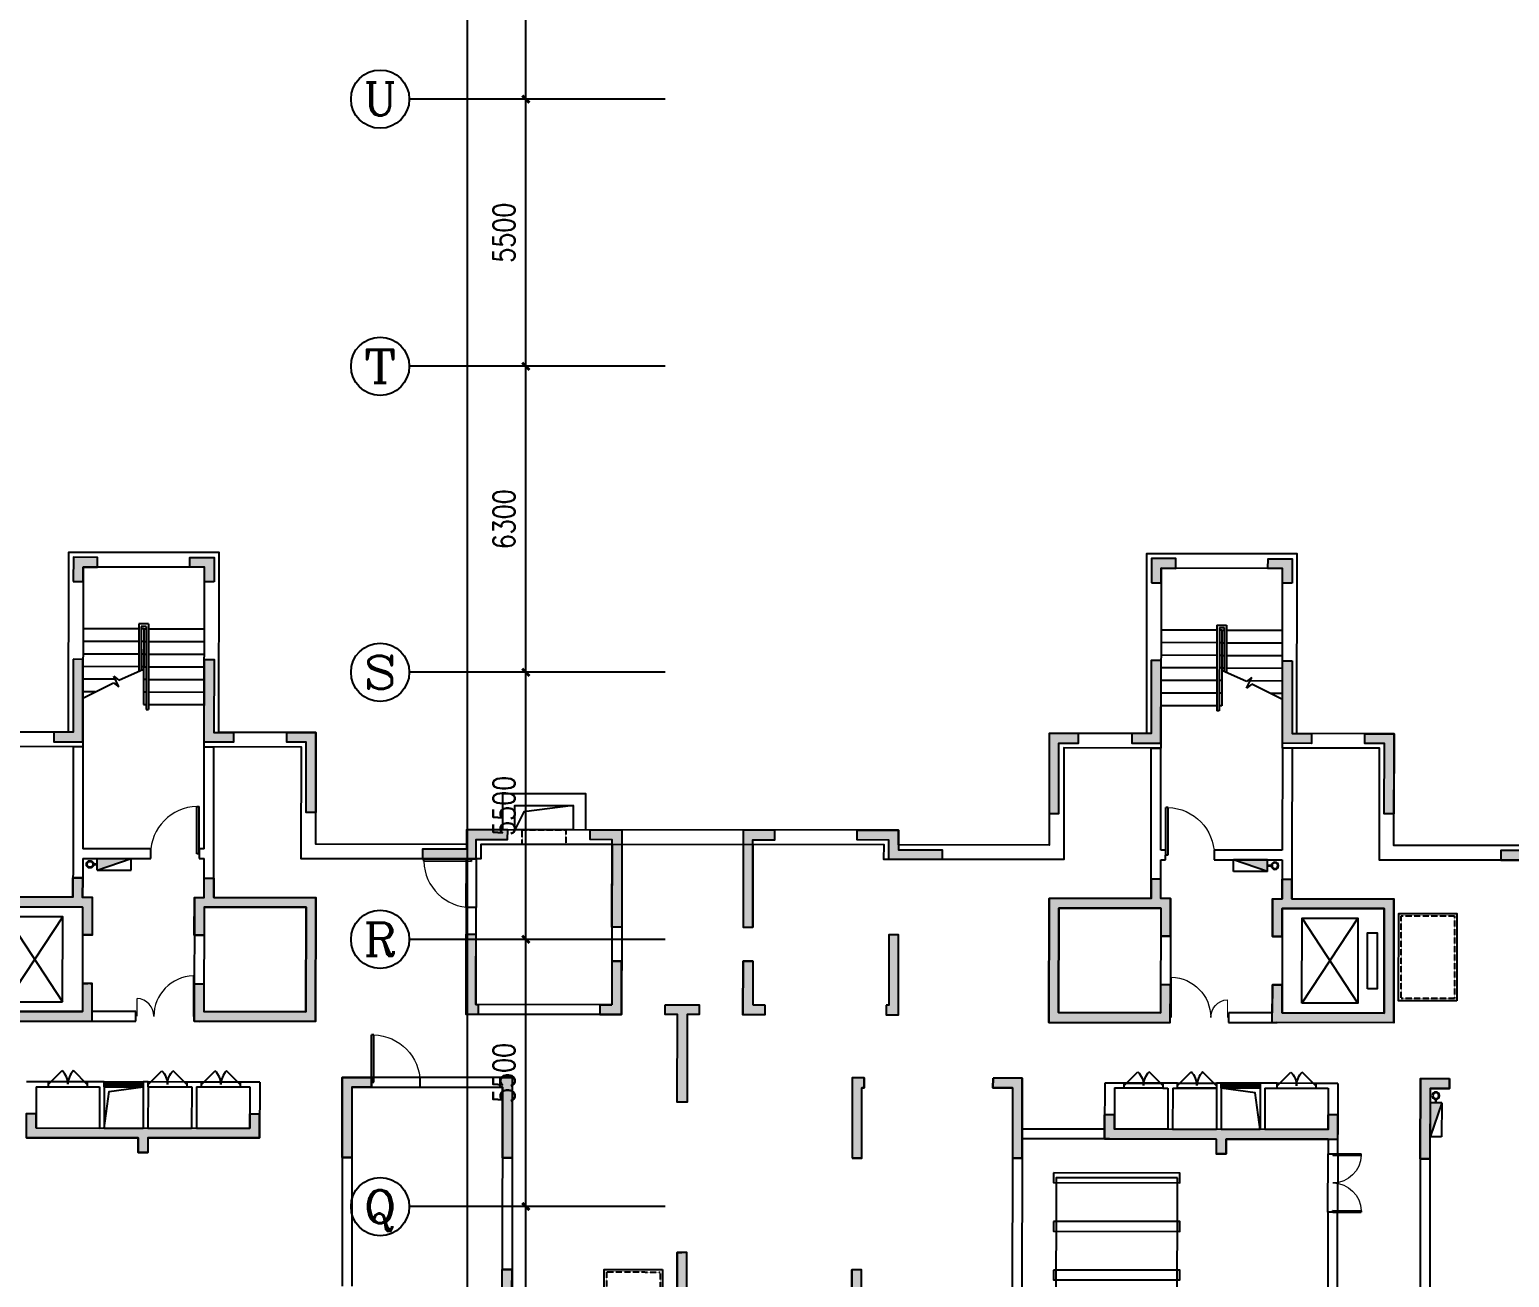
# Model space of a CAD drawing. Extents: x -781653 to 929899, y -295171 to 30012.
# Drawn here: x 168471 to 198943, y -173964 to -148273 of the extents above; entities that cross this region are included whole.
import ezdxf
from ezdxf.enums import TextEntityAlignment as Align

# ---------------------------------------------------------------- set-up
doc = ezdxf.new("R2010")
doc.units = 0
doc.header["$LTSCALE"] = 10
doc.header["$MEASUREMENT"] = 0
for name, pattern in [('BORDER', [1.75, 0.5, -0.25, 0.5, -0.25, 0, -0.25]), ('CENTER', [2, 1.25, -0.25, 0.25, -0.25]), ('DASH', [0.35, 0.25, -0.1])]:
    doc.linetypes.add(name, pattern=pattern)
doc.layers.get('0').update_dxf_attribs({"linetype": 'CONTINUOUS'})
doc.layers.get('Defpoints').update_dxf_attribs({"linetype": 'CONTINUOUS'})
for name, color, linetype in [('AXIS', 3, 'CONTINUOUS'), ('AXIS_TEXT', 7, 'CONTINUOUS'), ('DIM_SYMB', 3, 'CONTINUOUS'), ('DOTE', 8, 'CENTER'), ('JPS-J', 6, 'CONTINUOUS'), ('JPS-X', 1, 'BORDER'), ('JPS-XHS', 7, 'CONTINUOUS'), ('LVTRY', 6, 'CONTINUOUS'), ('PUB_DIM', 3, 'CONTINUOUS'), ('solid', 252, 'CONTINUOUS'), ('STAIR', 9, 'CONTINUOUS'), ('wall', 8, 'CONTINUOUS'), ('wall-jg', 7, 'CONTINUOUS'), ('WINDOW', 4, 'CONTINUOUS'), ('结构墙', 1, 'CONTINUOUS')]:
    doc.layers.add(name, color=color, linetype=linetype)
doc.layers.get('DOTE').off()
doc.styles.add('_TCH_AXIS', font='COMPLEX', dxfattribs={"bigfont": 'GBCBIG'})
doc.styles.add('COMPLEX', font='COMPLEX')
doc.styles.add('DIM_FONT', font='SIMPLEX', dxfattribs={"width": 0.8, "bigfont": 'HZTXT'})
doc.dimstyles.new('DIMN300', dxfattribs={"dimscale": 3, "dimtxt": 300, "dimasz": 100, "dimexe": 250, "dimexo": 300, "dimgap": 150, "dimtad": 1, "dimdec": 0, "dimzin": 0, "dimdsep": 46, "dimtxsty": 'DIM_FONT', "dimblk": 'ARCHTICK', "dimcen": 0.09, "dimclrt": 7, "dimazin": 2, "dimtfac": 1, "dimtdec": 0, "dimtix": 1, "dimtmove": 2, "dimatfit": 3, "dimfxl": 0, "dimtolj": 1, "dimtzin": 0, "dimarcsym": 0})

# ---------------------------------------------------------------- blocks, each defined once
blk = doc.blocks.new('DXHS')
at = {"layer": 'JPS-XHS'}
blk.add_hatch(color=256, dxfattribs=at).paths.add_polyline_path([(-350, 240), (-350, 0), (350, 0)])
at = {"layer": 'JPS-XHS', "linetype": 'Continuous'}
for p, q in [((-350, 240), (-350, 0)), ((-350, 240), (350, 240)), ((-350, 0), (350, 0)), ((350, 240), (350, 0))]:
    blk.add_line(p, q, dxfattribs=at)
at = {"layer": 'JPS-XHS'}
blk.add_line((-350, 240), (350, 0), dxfattribs=at)
blk = doc.blocks.new('FF')
at = {"linetype": 'Continuous'}
for radius in [75, 60]:
    blk.add_circle((0, 0), radius, dxfattribs=at)
blk = doc.blocks.new('$DorLib2D$00000116')
at = {"color": 0}
for p, q in [((-0.5, 0), (-0.146, 0.354)), ((0.5, 0), (0.146, 0.354))]:
    blk.add_line(p, q, dxfattribs=at)
for centre, start, end in [((-0.5, 0), 0, 45), ((0.5, 0), 135, 180)]:
    blk.add_arc(centre, 0.5, start, end, dxfattribs=at)
blk = doc.blocks.new('$WINLIB2D$00000001')
for p, q in [((-0.5, 0.5), (0.5, 0.5)), ((-0.5, 0.5), (-0.5, -0.5)), ((0.5, -0.5), (0.5, 0.5)), ((0.5, 0.167), (-0.5, 0.167)), ((0.5, -0.167), (-0.5, -0.167)), ((-0.5, -0.5), (0.5, -0.5))]:
    blk.add_line(p, q)
blk = doc.blocks.new('$DorLib2D$00000002')
for p, q in [((-0.5, 0), (-0.5, 0.4875)), ((-0.475, 0.4875), (-0.5, 0.4875)), ((-0.475, 0), (-0.475, 0.4875)), ((0.475, 0), (0.475, 0.4875)), ((0.475, 0.4875), (0.5, 0.4875)), ((0.5, 0), (0.5, 0.4875)), ((-0.5, 0), (-0.475, 0)), ((0.5, 0), (0.475, 0))]:
    blk.add_line(p, q)
at = {"lineweight": 13}
for centre, start, end in [((-0.4875, 0), 0, 88.53072), ((0.4875, 0), 91.46928, 180)]:
    blk.add_arc(centre, 0.4875, start, end, dxfattribs=at)
blk = doc.blocks.new('$DorLib2D$00000001')
for p, q in [((0.45, 0.975), (0.5, 0.975)), ((0.45, 0), (0.45, 0.975)), ((0.5, 0), (0.5, 0.975)), ((0.5, 0), (0.45, 0))]:
    blk.add_line(p, q)
at = {"lineweight": 13}
blk.add_arc((0.475, 0), 0.975, 91.4693, 180, dxfattribs=at)
blk = doc.blocks.new('$DorLib2D$00000025')
at = {"const_width": 0.02}
for points in [[(0.481, -0.001), (0.481, 0.691)], [(-0.481, 0.001), (-0.481, 0.308)]]:
    blk.add_lwpolyline(points, dxfattribs=at)
at = {"lineweight": 13}
for centre, radius, start, end in [((0.505, -0.002), 0.699, 91.9397, 179.7238), ((-0.501, 0.003), 0.307, 359.7899, 85.7508)]:
    blk.add_arc(centre, radius, start, end, dxfattribs=at)
blk = doc.blocks.new('A$C057458B3')
at = {"layer": 'solid'}
h = blk.add_hatch(color=8, dxfattribs=at)
h.paths.add_polyline_path([(32350, 9700), (32150, 9700), (32150, 10100), (31950, 10100), (31950, 9700), (29850, 9700), (29850, 7150), (32350, 7150), (32350, 7925), (32150, 7925), (32150, 7350), (30050, 7350), (30050, 9500), (32150, 9500), (32150, 8925), (32350, 8925)])
h.paths.add_polyline_path([(34650, 9500), (36750, 9500), (36750, 7350), (34650, 7350), (34650, 7925), (34450, 7925), (34450, 7150), (36950, 7150), (36950, 9700), (34850, 9700), (34850, 10100), (34650, 10100), (34650, 9700), (34450, 9700), (34450, 8925), (34650, 8925)])
for points in [[(17850, 7300), (18100, 7300), (18100, 7500), (18050, 7500), (18050, 8950), (17850, 8950)], [(26750, 8950), (26550, 8950), (26550, 7500), (26500, 7500), (26500, 7300), (26750, 7300)], [(15300, 4350), (15500, 4350), (15500, 5800), (15900, 5800), (15900, 6000), (15300, 6000)], [(18800, 6000), (18550, 6000), (18550, 5800), (18600, 5800), (18600, 4350), (18800, 4350)], [(25800, 4350), (26000, 4350), (26000, 5800), (26050, 5800), (26050, 6000), (25800, 6000)], [(29300, 6000), (28700, 6000), (28700, 5800), (29100, 5800), (29100, 4350), (29300, 4350)], [(37700, 5800), (38100, 5800), (38100, 6000), (37500, 6000), (37500, 4350), (37700, 4350)], [(9000, 4950), (9000, 5250), (8800, 5250), (8800, 4750), (11100, 4750), (11100, 4450), (11300, 4450), (11300, 4750), (13600, 4750), (13600, 5250), (13400, 5250), (13400, 4950)], [(31200, 4950), (31200, 5250), (31000, 5250), (31000, 4750), (33300, 4750), (33300, 4450), (33500, 4450), (33500, 4750), (35800, 4750), (35800, 5250), (35600, 5250), (35600, 4950)]]:
    blk.add_hatch(color=8, dxfattribs=at).paths.add_polyline_path(points)
h = blk.add_hatch(color=8, dxfattribs=at)
h.paths.add_polyline_path([(22650, 7500), (21950, 7500), (21950, 7300), (22200, 7300), (22200, 5500), (22400, 5500), (22400, 7300), (22650, 7300)])
h.paths.add_polyline_path([(23750, 8400), (23550, 8400), (23550, 7300), (24000, 7300), (24000, 7500), (23750, 7500)])
h.paths.add_polyline_path([(21050, 8400), (20850, 8400), (20850, 7500), (20600, 7500), (20600, 7300), (21050, 7300)])
at = {"layer": 'DIM_SYMB', "color": 8}
for points in [[(11850, 13670, 0, 0, 0), (11850, 15593, 0, 0, 0), (10550, 15593, 0, 0, 0), (10550, 14750, 80, 0, 0), (10550, 14450, 0, 0, 0)], [(32750, 13670, 0, 0, 0), (32750, 15593, 0, 0, 0), (34050, 15593, 0, 0, 0), (34050, 14750, 80, 0, 0), (34050, 14450, 0, 0, 0)]]:
    blk.add_lwpolyline(points, format="xyseb", dxfattribs=at)
at = {"layer": 'JPS-J', "color": 8}
for points in [[(29950, 4050), (29950, 3850), (32550, 3850), (32550, 4050)], [(32500, 3950), (30000, 3950), (30000, 950), (32500, 950)], [(29950, 3050), (29950, 2850), (32550, 2850), (32550, 3050)], [(29950, 2050), (29950, 1850), (32550, 1850), (32550, 2050)]]:
    blk.add_lwpolyline(points, close=True, dxfattribs=at)
at = {"layer": 'JPS-X', "color": 8, "const_width": 50}
for points in [[(10175, 10380), (10250, 10380)], [(34425, 10380), (34350, 10380)], [(37820, 5575), (37820, 5500)]]:
    blk.add_lwpolyline(points, dxfattribs=at)
at = {"layer": 'LVTRY', "color": 8}
for points in [[(10400, 4950), (10498, 5706), (11200, 5800)], [(34200, 4950), (34102, 5706), (33400, 5800)]]:
    blk.add_lwpolyline(points, dxfattribs=at)
at = {"layer": 'STAIR', "color": 8}
for p, q in [((11300, 15330), (11100, 15330)), ((11100, 15330), (11100, 14352)), ((11250, 15280), (11150, 15280)), ((11150, 15280), (11150, 14374)), ((11250, 15280), (11250, 13570)), ((11300, 15330), (11300, 13570)), ((33300, 15330), (33500, 15330)), ((33300, 15330), (33300, 13570)), ((33350, 15280), (33350, 13570)), ((33350, 15280), (33450, 15280)), ((33450, 15280), (33450, 14374)), ((33500, 15330), (33500, 14352)), ((11100, 15230), (9950, 15230)), ((11100, 14970), (9950, 14970)), ((11200, 15230), (11150, 15230)), ((11200, 14970), (11150, 14970)), ((11200, 15230), (11200, 13670)), ((11200, 15230), (11250, 15230)), ((11200, 15230), (11200, 14397)), ((11200, 14970), (11250, 14970)), ((11300, 15230), (12450, 15230)), ((11300, 14970), (12450, 14970)), ((33300, 15230), (32150, 15230)), ((33300, 14970), (32150, 14970)), ((33400, 15230), (33350, 15230)), ((33400, 14970), (33350, 14970)), ((33400, 15230), (33400, 14397)), ((33400, 15230), (33450, 15230)), ((33400, 15230), (33400, 13670)), ((33400, 14970), (33450, 14970)), ((33500, 15230), (34650, 15230)), ((33500, 14970), (34650, 14970)), ((11100, 14710), (9950, 14710)), ((11200, 14710), (11150, 14710)), ((11200, 14710), (11250, 14710)), ((11300, 14710), (12450, 14710)), ((33300, 14710), (32150, 14710)), ((33400, 14710), (33350, 14710)), ((33400, 14710), (33450, 14710)), ((33500, 14710), (34650, 14710)), ((11100, 14450), (9950, 14450)), ((10689, 14172), (11200, 14397)), ((11200, 14450), (11150, 14450)), ((11200, 14450), (11250, 14450)), ((11300, 14450), (12450, 14450)), ((33300, 14450), (32150, 14450)), ((33400, 14450), (33350, 14450)), ((33400, 14450), (33450, 14450)), ((33911, 14172), (33400, 14397)), ((33500, 14450), (34650, 14450)), ((10613, 14190), (9950, 14190)), ((9950, 13804), (10582, 14119)), ((10582, 14119), (10688, 14037)), ((10688, 14037), (10583, 14253)), ((10583, 14253), (10689, 14172)), ((11200, 14190), (11250, 14190)), ((11300, 14190), (12450, 14190)), ((33300, 14190), (32150, 14190)), ((33400, 14190), (33350, 14190)), ((34017, 14253), (33911, 14172)), ((33912, 14037), (34017, 14253)), ((34018, 14119), (33912, 14037)), ((33987, 14190), (34650, 14190)), ((34650, 13804), (34018, 14119)), ((10203, 13930), (9950, 13930)), ((11200, 13930), (11250, 13930)), ((11300, 13930), (12450, 13930)), ((33300, 13930), (32150, 13930)), ((33400, 13930), (33350, 13930)), ((34397, 13930), (34650, 13930)), ((11200, 13670), (11250, 13670)), ((11250, 13570), (11300, 13570)), ((11300, 13670), (12450, 13670)), ((33300, 13670), (32150, 13670)), ((33350, 13570), (33300, 13570)), ((33400, 13670), (33350, 13670)), ((17850, 9500), (17850, 10500)), ((18050, 10500), (18050, 9500)), ((8390, 9300), (9540, 7550)), ((8390, 7550), (9540, 9300)), ((36210, 9300), (35060, 7550)), ((36210, 7550), (35060, 9300)), ((9950, 8925), (9950, 7925)), ((34650, 8925), (34650, 7925)), ((10050, 5900), (9250, 5900)), ((9250, 5800), (10050, 5800)), ((12100, 5900), (11300, 5900)), ((11300, 5800), (12100, 5800)), ((13200, 5900), (12400, 5900)), ((12400, 5800), (13200, 5800)), ((16900, 6000), (15900, 6000)), ((15900, 5800), (16900, 5800)), ((32200, 5900), (31400, 5900)), ((31400, 5800), (32200, 5800)), ((32500, 5900), (33300, 5900)), ((32500, 5800), (33300, 5800)), ((35350, 5900), (34550, 5900)), ((34550, 5800), (35350, 5800)), ((35600, 3250), (35600, 4450)), ((35800, 4450), (35800, 3250))]:
    blk.add_line(p, q, dxfattribs=at)
blk.add_lwpolyline([(20050, 11600), (19029, 11469), (18850, 11100)], dxfattribs=at)
at = {"layer": 'STAIR', "color": 8, "linetype": 'DASH'}
for points in [[(19000, 11100), (19900, 11100), (19900, 10800), (19000, 10800)], [(38200, 7650), (37100, 7650), (37100, 9350), (38200, 9350)], [(21850, 2000), (21850, 900), (20750, 900), (20750, 2000)]]:
    blk.add_lwpolyline(points, close=True, dxfattribs=at)
at = {"layer": 'STAIR', "color": 8}
for points in [[(9540, 7550), (9540, 9300), (8390, 9300), (8390, 7550)], [(35060, 7550), (35060, 9300), (36210, 9300), (36210, 7550)], [(38250, 7600), (37050, 7600), (37050, 9400), (38250, 9400)], [(36410, 7850), (36410, 9000), (36610, 9000), (36610, 7850)], [(21900, 2050), (21900, 850), (20700, 850), (20700, 2050)]]:
    blk.add_lwpolyline(points, close=True, dxfattribs=at)
at = {"layer": 'wall', "color": 8}
for p, q in [((9750, 12800), (9750, 10600)), ((9950, 12800), (9750, 12800)), ((9950, 12800), (9950, 10700)), ((12450, 10700), (12450, 12800)), ((12450, 12800), (12650, 12800)), ((12650, 10600), (12650, 12800)), ((31950, 10600), (31950, 12800)), ((31950, 12800), (32150, 12800)), ((32150, 10700), (32150, 12800)), ((34650, 12800), (34650, 10700)), ((34850, 12800), (34650, 12800)), ((34850, 12800), (34850, 10600)), ((11350, 10700), (9950, 10700)), ((11350, 10500), (11350, 10700)), ((12450, 10700), (12350, 10700)), ((12350, 10700), (12350, 10500)), ((32250, 10700), (32150, 10700)), ((32250, 10500), (32250, 10700)), ((34650, 10700), (33250, 10700)), ((33250, 10700), (33250, 10500)), ((9750, 10600), (9750, 9700)), ((9950, 10500), (11350, 10500)), ((9950, 10500), (9950, 9700)), ((12350, 10500), (12450, 10500)), ((12450, 9700), (12450, 10500)), ((12650, 9700), (12650, 10600)), ((17850, 10500), (18050, 10500)), ((31950, 9700), (31950, 10600)), ((32150, 9700), (32150, 10500)), ((32150, 10500), (32250, 10500)), ((33250, 10500), (34650, 10500)), ((34650, 10500), (34650, 9700)), ((34850, 10600), (34850, 9700)), ((9750, 9700), (7650, 9700)), ((9850, 9500), (7850, 9500)), ((9950, 9500), (9850, 9500)), ((10150, 9700), (9950, 9700)), ((9950, 9500), (9950, 8925)), ((10150, 8925), (10150, 9700)), ((12250, 9700), (12250, 7350)), ((12250, 9700), (12450, 9700)), ((12450, 9500), (12450, 7350)), ((12450, 9500), (12550, 9500)), ((12550, 9500), (14550, 9500)), ((12650, 9700), (14750, 9700)), ((14550, 9500), (14550, 7350)), ((14750, 9700), (14750, 7150)), ((18050, 9500), (17850, 9500)), ((17850, 9500), (17850, 7300)), ((18050, 7500), (18050, 9500)), ((29850, 9700), (29850, 7150)), ((31950, 9700), (29850, 9700)), ((30050, 9500), (30050, 7350)), ((32050, 9500), (30050, 9500)), ((32150, 9500), (32050, 9500)), ((32350, 9700), (32150, 9700)), ((32150, 9500), (32150, 7350)), ((32350, 9700), (32350, 7350)), ((34450, 9700), (34650, 9700)), ((34450, 9700), (34450, 8925)), ((34650, 9500), (34750, 9500)), ((34650, 8925), (34650, 9500)), ((34750, 9500), (36750, 9500)), ((34850, 9700), (36950, 9700)), ((36750, 9500), (36750, 7350)), ((36950, 9700), (36950, 7150)), ((9950, 8925), (10150, 8925)), ((20850, 9100), (20850, 7500)), ((21050, 9100), (20850, 9100)), ((21050, 9100), (21050, 7300)), ((34450, 8925), (34650, 8925)), ((10150, 7925), (9950, 7925)), ((9950, 7925), (9950, 7350)), ((10150, 7350), (10150, 7925)), ((34650, 7925), (34450, 7925)), ((34450, 7925), (34450, 7350)), ((34650, 7350), (34650, 7925)), ((7850, 7350), (9950, 7350)), ((11050, 7350), (10150, 7350)), ((11050, 7150), (11050, 7350)), ((12250, 7350), (12250, 7150)), ((14550, 7350), (12450, 7350)), ((20850, 7500), (18050, 7500)), ((30050, 7350), (32150, 7350)), ((32350, 7150), (32350, 7350)), ((34450, 7350), (33550, 7350)), ((33550, 7350), (33550, 7150)), ((36750, 7350), (34650, 7350)), ((7650, 7150), (10058, 7150)), ((10050, 7150), (11050, 7150)), ((12250, 7150), (12350, 7150)), ((14750, 7150), (12342, 7150)), ((21050, 7300), (17850, 7300)), ((29850, 7150), (32258, 7150)), ((32250, 7150), (32350, 7150)), ((33550, 7150), (34550, 7150)), ((36950, 7150), (34542, 7150)), ((9250, 5900), (8800, 5900)), ((9000, 5800), (9000, 4950)), ((9000, 5800), (9250, 5800)), ((9250, 5800), (9250, 5900)), ((10400, 5900), (10050, 5900)), ((10050, 5900), (10050, 5800)), ((10050, 5800), (10300, 5800)), ((10300, 5800), (10300, 4950)), ((10400, 5800), (10400, 5900)), ((10400, 5800), (10400, 4950)), ((11300, 5900), (11200, 5900)), ((11200, 5900), (11200, 5800)), ((11200, 5800), (11200, 4950)), ((11300, 5800), (11300, 5900)), ((11300, 5800), (11300, 4950)), ((12300, 5900), (12100, 5900)), ((12100, 5900), (12100, 5800)), ((12100, 5800), (12200, 5800)), ((12200, 5800), (12200, 4950)), ((12400, 5900), (12300, 5900)), ((12300, 5800), (12300, 4950)), ((12300, 5800), (12400, 5800)), ((12400, 5800), (12400, 5900)), ((13600, 5900), (13200, 5900)), ((13200, 5900), (13200, 5800)), ((13200, 5800), (13400, 5800)), ((13400, 5800), (13400, 4950)), ((13600, 5900), (13600, 4750)), ((15900, 6000), (15300, 6000)), ((15300, 6000), (15300, 1700)), ((15500, 5800), (15900, 5800)), ((15500, 5800), (15500, 1700)), ((15900, 5800), (15900, 6000)), ((18800, 6000), (16900, 6000)), ((16900, 6000), (16900, 5800)), ((16900, 5800), (18600, 5800)), ((18600, 5800), (18600, 2050)), ((18800, 6000), (18800, 2050)), ((31400, 5900), (31000, 5900)), ((31000, 5900), (31000, 4950)), ((31200, 5800), (31400, 5800)), ((31200, 5800), (31200, 4950)), ((31400, 5800), (31400, 5900)), ((31400, 5900), (32200, 5900)), ((31400, 5800), (31400, 5900)), ((32200, 5800), (31400, 5800)), ((32300, 5900), (32200, 5900)), ((32200, 5900), (32200, 5800)), ((32200, 5900), (32200, 5800)), ((32200, 5800), (32300, 5800)), ((32500, 5900), (32300, 5900)), ((32300, 5800), (32300, 4950)), ((32400, 5800), (32400, 4950)), ((32400, 5800), (32500, 5800)), ((32500, 5800), (32500, 5900)), ((32500, 5900), (33300, 5900)), ((32500, 5800), (32500, 5900)), ((33300, 5800), (32500, 5800)), ((33400, 5900), (33300, 5900)), ((33300, 5900), (33300, 5800)), ((33300, 5900), (33300, 5800)), ((33300, 5800), (33300, 4950)), ((33400, 5800), (33400, 5900)), ((33400, 5800), (33400, 4950)), ((34550, 5900), (34200, 5900)), ((34200, 5900), (34200, 5800)), ((34200, 5800), (34200, 4950)), ((34300, 5800), (34550, 5800)), ((34300, 5800), (34300, 4950)), ((34550, 5800), (34550, 5900)), ((35800, 5900), (35350, 5900)), ((35350, 5900), (35350, 5800)), ((35350, 5800), (35600, 5800)), ((35600, 5800), (35600, 4950)), ((35800, 5900), (35800, 4850)), ((9000, 4950), (10300, 4950)), ((10400, 4950), (11200, 4950)), ((11200, 4950), (11200, 4950)), ((11300, 4950), (12200, 4950)), ((12300, 4950), (13400, 4950)), ((31000, 4950), (29300, 4950)), ((29300, 4750), (29300, 4950)), ((32300, 4950), (31200, 4950)), ((33300, 4950), (32400, 4950)), ((34200, 4950), (33400, 4950)), ((33400, 4950), (33400, 4950)), ((35600, 4950), (34300, 4950)), ((8800, 4750), (10400, 4750)), ((10400, 4750), (11100, 4750)), ((11100, 4750), (11100, 4450)), ((11300, 4750), (12300, 4750)), ((11300, 4750), (11300, 4450)), ((11300, 4750), (11300, 4750)), ((12300, 4750), (13600, 4750)), ((31100, 4750), (29300, 4750)), ((32300, 4750), (31100, 4750)), ((33300, 4750), (32300, 4750)), ((33300, 4750), (33300, 4450)), ((33300, 4750), (33300, 4750)), ((34200, 4750), (33500, 4750)), ((33500, 4750), (33500, 4450)), ((35600, 4750), (34200, 4750)), ((35600, 4750), (35600, 4450)), ((35800, 4450), (35800, 4850)), ((37700, 4700), (37700, 4500)), ((11300, 4450), (11100, 4450)), ((29100, 4350), (29100, 1700)), ((29300, 4350), (29100, 4350)), ((29300, 4350), (29300, 1700)), ((33500, 4450), (33300, 4450)), ((35600, 4450), (35800, 4450)), ((37500, 4350), (37500, 1700)), ((37700, 4350), (37500, 4350)), ((37700, 4350), (37700, 1700)), ((35800, 3250), (35600, 3250)), ((35600, 3250), (35600, 300)), ((35800, 300), (35800, 3250)), ((18800, 2050), (18600, 2050))]:
    blk.add_line(p, q, dxfattribs=at)
blk.add_lwpolyline([(18600, 11100), (18600, 11850), (20300, 11850), (20300, 11100)], dxfattribs=at)
blk.add_lwpolyline([(20050, 11100), (18850, 11100), (18850, 11600), (20050, 11600)], close=True, dxfattribs=at)
at = {"layer": 'wall-jg', "color": 8}
for p, q in [((17850, 11100), (17850, 10800)), ((18150, 10800), (18150, 10500)), ((20850, 10800), (18150, 10800)), ((20850, 10800), (20850, 9100)), ((21050, 10800), (21050, 9100)), ((23550, 10800), (23550, 9100)), ((23750, 10800), (23750, 9100)), ((9750, 9700), (9750, 10100)), ((9750, 10100), (9950, 10100)), ((9950, 10100), (9950, 9700)), ((12450, 9700), (12450, 10100)), ((12450, 10100), (12650, 10100)), ((12650, 10100), (12650, 9700)), ((31950, 10100), (31950, 9700)), ((32150, 10100), (31950, 10100)), ((32150, 9700), (32150, 10100)), ((34650, 10100), (34650, 9700)), ((34850, 10100), (34650, 10100)), ((34850, 9700), (34850, 10100)), ((9750, 9700), (7650, 9700)), ((7850, 9500), (9950, 9500)), ((10150, 9700), (9950, 9700)), ((9950, 9500), (9950, 8925)), ((10150, 8925), (10150, 9700)), ((12250, 8925), (12250, 9700)), ((12250, 9700), (12450, 9700)), ((12450, 9500), (12450, 8925)), ((14550, 9500), (12450, 9500)), ((12650, 9700), (14750, 9700)), ((14550, 7350), (14550, 9500)), ((14750, 7150), (14750, 9700)), ((31950, 9700), (29850, 9700)), ((29850, 7150), (29850, 9700)), ((30050, 7350), (30050, 9500)), ((30050, 9500), (32150, 9500)), ((32350, 9700), (32150, 9700)), ((32150, 9500), (32150, 8925)), ((32350, 8925), (32350, 9700)), ((34450, 9700), (34650, 9700)), ((34450, 8925), (34450, 9700)), ((36750, 9500), (34650, 9500)), ((34650, 9500), (34650, 8925)), ((34850, 9700), (36950, 9700)), ((36750, 7350), (36750, 9500)), ((36950, 7150), (36950, 9700)), ((10150, 8925), (9950, 8925)), ((12250, 8925), (12450, 8925)), ((17850, 7300), (17850, 8950)), ((17850, 8950), (18050, 8950)), ((18050, 8950), (18050, 7500)), ((21050, 9100), (20850, 9100)), ((23550, 9100), (23750, 9100)), ((26550, 8950), (26550, 7500)), ((26750, 8950), (26550, 8950)), ((26750, 7300), (26750, 8950)), ((32350, 8925), (32150, 8925)), ((34450, 8925), (34650, 8925)), ((20850, 8400), (20850, 7500)), ((20850, 8400), (21050, 8400)), ((21050, 8400), (21050, 7300)), ((23750, 8400), (23550, 8400)), ((23550, 8400), (23550, 7300)), ((23750, 8400), (23750, 7500)), ((9950, 7925), (9950, 7350)), ((10150, 7925), (9950, 7925)), ((10150, 7150), (10150, 7925)), ((12250, 7150), (12250, 7925)), ((12250, 7925), (12450, 7925)), ((12450, 7925), (12450, 7350)), ((32350, 7925), (32150, 7925)), ((32150, 7925), (32150, 7350)), ((32350, 7150), (32350, 7925)), ((34450, 7925), (34650, 7925)), ((34450, 7150), (34450, 7925)), ((34650, 7925), (34650, 7350)), ((7850, 7350), (9950, 7350)), ((14550, 7350), (12450, 7350)), ((18050, 7500), (18100, 7500)), ((18100, 7500), (18100, 7300)), ((20600, 7500), (20850, 7500)), ((20600, 7500), (20600, 7300)), ((24000, 7500), (23750, 7500)), ((24000, 7500), (24000, 7300)), ((26550, 7500), (26500, 7500)), ((26500, 7500), (26500, 7300)), ((30050, 7350), (32150, 7350)), ((36750, 7350), (34650, 7350)), ((7650, 7150), (10150, 7150)), ((14750, 7150), (12250, 7150)), ((18100, 7300), (17850, 7300)), ((20600, 7300), (21050, 7300)), ((24000, 7300), (23550, 7300)), ((26500, 7300), (26750, 7300)), ((29850, 7150), (32350, 7150)), ((36950, 7150), (34450, 7150)), ((15300, 6000), (15900, 6000)), ((15300, 6000), (15300, 4350)), ((15500, 5800), (15500, 4350)), ((15500, 5800), (15900, 5800)), ((15900, 5800), (15900, 6000)), ((18550, 6000), (18800, 6000)), ((18550, 6000), (18550, 5800)), ((18550, 5800), (18600, 5800)), ((18600, 4350), (18600, 5800)), ((18800, 6000), (18800, 4350)), ((25800, 6000), (25800, 4350)), ((26050, 6000), (25800, 6000)), ((26050, 5800), (26000, 5800)), ((26000, 4350), (26000, 5800)), ((26050, 6000), (26050, 5800)), ((28700, 5800), (28700, 6000)), ((29300, 6000), (28700, 6000)), ((29100, 5800), (28700, 5800)), ((29100, 5800), (29100, 4350)), ((29300, 6000), (29300, 4350)), ((37500, 6000), (37500, 4350)), ((37500, 6000), (38100, 6000)), ((37700, 5800), (38100, 5800)), ((37700, 5800), (37700, 4350)), ((38100, 5800), (38100, 6000)), ((8800, 5250), (9000, 5250)), ((9000, 4950), (9000, 5250)), ((13400, 5250), (13600, 5250)), ((13400, 4950), (13400, 5250)), ((13600, 4750), (13600, 5250)), ((31200, 5250), (31000, 5250)), ((31000, 4750), (31000, 5250)), ((31200, 4950), (31200, 5250)), ((35600, 4950), (35600, 5250)), ((35800, 5250), (35600, 5250)), ((35800, 4750), (35800, 5250)), ((9000, 4950), (13400, 4950)), ((35600, 4950), (31200, 4950)), ((11100, 4750), (8800, 4750)), ((11100, 4750), (11100, 4450)), ((11300, 4750), (11300, 4450)), ((11300, 4750), (13600, 4750)), ((33300, 4750), (31000, 4750)), ((33300, 4750), (33300, 4450)), ((33500, 4750), (33500, 4450)), ((33500, 4750), (35800, 4750)), ((11100, 4450), (11300, 4450)), ((15300, 4350), (15500, 4350)), ((18600, 4350), (18800, 4350)), ((26000, 4350), (25800, 4350)), ((29300, 4350), (29100, 4350)), ((33500, 4450), (33300, 4450)), ((37500, 4350), (37700, 4350)), ((22200, 2400), (22300, 2400)), ((22200, 700), (22200, 2400)), ((22400, 2400), (22300, 2400)), ((22400, 700), (22400, 2400)), ((18600, 2050), (18800, 2050)), ((18600, 1600), (18600, 2050)), ((18800, 1600), (18800, 2050)), ((25800, 1600), (25800, 2050)), ((26000, 2050), (25800, 2050)), ((26000, 1600), (26000, 2050))]:
    blk.add_line(p, q, dxfattribs=at)
blk.add_lwpolyline([(21950, 7500), (22650, 7500), (22650, 7300), (22400, 7300), (22400, 5500), (22200, 5500), (22200, 7300), (21950, 7300), (21950, 7500)], dxfattribs=at)
at = {"layer": 'WINDOW', "color": 8, "linetype": 'DASH'}
for p, q in [((10150, 8925), (9950, 8925)), ((34650, 8925), (34450, 8925)), ((9950, 7925), (10150, 7925)), ((34450, 7925), (34650, 7925))]:
    blk.add_line(p, q, dxfattribs=at)
at = {"layer": 'JPS-X', "color": 8}
blk.add_blockref('FF', (10100, 10380), dxfattribs=at)
at = {"layer": 'JPS-X', "color": 8, "xscale": -1}
blk.add_blockref('FF', (34500, 10380), dxfattribs=at)
at = {"layer": 'JPS-X', "color": 8, "xscale": -1, "rotation": 90}
blk.add_blockref('FF', (37820, 5650), dxfattribs=at)
at = {"layer": 'JPS-XHS', "color": 8, "xscale": -0.9999999999999996, "rotation": 179.9999999999999}
blk.add_blockref('DXHS', (10600, 10500), dxfattribs=at)
at = {"layer": 'JPS-XHS', "color": 8}
for p, rotation in [((34000, 10500), 179.9999999999999), ((37700, 5150), 270)]:
    blk.add_blockref('DXHS', p, dxfattribs=dict(at, rotation=rotation))
at = {"layer": 'WINDOW', "color": 8}
for name, p, xscale, yscale, zscale in [('$DorLib2D$00000001', (11850, 10600), 1000, 1000, -1000), ('$DorLib2D$00000001', (32750, 10600), -1000, 1000, -1000), ('$DorLib2D$00000025', (11650, 7250), 1200, 1200, -1200), ('$DorLib2D$00000025', (32950, 7250), -1200, 1200, -1200), ('$DorLib2D$00000001', (16400, 5900), -1000, 1000, -1000), ('$DorLib2D$00000116', (11700, 5850), -800, 800, -800), ('$DorLib2D$00000116', (12800, 5850), 800, 800, 800), ('$DorLib2D$00000116', (31800, 5850), -800, 800, 800), ('$DorLib2D$00000116', (31800, 5850), -800, 800, 800), ('$DorLib2D$00000116', (32900, 5850), 800, 800, -800), ('$DorLib2D$00000116', (32900, 5850), 800, 800, -800)]:
    blk.add_blockref(name, p, dxfattribs=dict(at, xscale=xscale, yscale=yscale, zscale=zscale))
for name, p, xscale, yscale, zscale, rotation in [('$DorLib2D$00000001', (17950, 10000), 1000, 1000, -1000, 90), ('$DorLib2D$00000116', (9650, 5850), 800.0000000000005, 800.0000000000005, 800, 359.9999999999978), ('$DorLib2D$00000116', (34950, 5850), -800, 800, 800, 2.086420016879956e-12), ('$WINLIB2D$00000001', (10800, 5850), -799.9999999999995, 99.99999999999994, 800, 179.9999999999999), ('$WINLIB2D$00000001', (33800, 5850), 799.9999999999995, 99.99999999999994, 800, 179.9999999999999), ('$DorLib2D$00000002', (35700, 3850), -1200, 1200, -1200, 270)]:
    blk.add_blockref(name, p, dxfattribs=dict(at, xscale=xscale, yscale=yscale, zscale=zscale, rotation=rotation))
blk = doc.blocks.new('A$C09E6704B')
at = {"layer": 'solid'}
h = blk.add_hatch(color=256, dxfattribs=at)
h.paths.add_polyline_path([(9850, 16700), (9750, 16700), (9750, 16600), (9850, 16600)])
h.paths.add_polyline_path([(10250, 16700), (9850, 16700), (9850, 16600), (10250, 16600)])
h.paths.add_polyline_path([(10250, 16600), (9850, 16600), (9850, 16200), (9950, 16200), (9950, 16500), (10250, 16500)])
h.paths.add_polyline_path([(9850, 16600), (9750, 16600), (9750, 16200), (9850, 16200)])
h = blk.add_hatch(color=256, dxfattribs=at)
h.paths.add_polyline_path([(12550, 16700), (12150, 16700), (12150, 16600), (12550, 16600)])
h.paths.add_polyline_path([(12650, 16700), (12550, 16700), (12550, 16600), (12650, 16600)])
h.paths.add_polyline_path([(12650, 16600), (12550, 16600), (12550, 16200), (12650, 16200)])
h.paths.add_polyline_path([(12550, 16600), (12150, 16600), (12150, 16500), (12450, 16500), (12450, 16200), (12550, 16200)])
h = blk.add_hatch(color=256, dxfattribs=at)
h.paths.add_polyline_path([(32050, 16700), (31950, 16700), (31950, 16600), (32050, 16600)])
h.paths.add_polyline_path([(32450, 16700), (32050, 16700), (32050, 16600), (32450, 16600)])
h.paths.add_polyline_path([(32450, 16600), (32050, 16600), (32050, 16200), (32150, 16200), (32150, 16500), (32450, 16500)])
h.paths.add_polyline_path([(32050, 16600), (31950, 16600), (31950, 16200), (32050, 16200)])
h = blk.add_hatch(color=256, dxfattribs=at)
h.paths.add_polyline_path([(34750, 16700), (34350, 16700), (34350, 16600), (34750, 16600)])
h.paths.add_polyline_path([(34850, 16700), (34750, 16700), (34750, 16600), (34850, 16600)])
h.paths.add_polyline_path([(34850, 16600), (34750, 16600), (34750, 16200), (34850, 16200)])
h.paths.add_polyline_path([(34750, 16600), (34350, 16600), (34350, 16500), (34650, 16500), (34650, 16200), (34750, 16200)])
for points in [[(9350, 13100), (9350, 12900), (9950, 12900), (9950, 14400), (9950, 14600), (9750, 14600), (9750, 13100)], [(12650, 13100), (12650, 14600), (12450, 14600), (12450, 14400), (12450, 12900), (13050, 12900), (13050, 13100)], [(31950, 13100), (31950, 14600), (32150, 14600), (32150, 14400), (32150, 12900), (31550, 12900), (31550, 13100)], [(35250, 13100), (35250, 12900), (34650, 12900), (34650, 14400), (34650, 14600), (34850, 14600), (34850, 13100)], [(14550, 12900), (14550, 11450), (14750, 11450), (14750, 13100), (14150, 13100), (14150, 12900)], [(30050, 12900), (30050, 11450), (29850, 11450), (29850, 13100), (30450, 13100), (30450, 12900)], [(36950, 13100), (36950, 11450), (36750, 11450), (36750, 12900), (36350, 12900), (36350, 13100)], [(18050, 10900), (18700, 10900), (18700, 11100), (17850, 11100), (17850, 10700), (16950, 10700), (16950, 10500), (18050, 10500)], [(21050, 11100), (21050, 9100), (20850, 9100), (20850, 10900), (20400, 10900), (20400, 11100)], [(23550, 11100), (23550, 9100), (23750, 9100), (23750, 10900), (24200, 10900), (24200, 11100)], [(26550, 10900), (25900, 10900), (25900, 11100), (26750, 11100), (26750, 10700), (27650, 10700), (27650, 10500), (26550, 10500)], [(40050, 10700), (40050, 11100), (40900, 11100), (40900, 10900), (40250, 10900), (40250, 10500), (39150, 10500), (39150, 10700)], [(9950, 8925), (10150, 8925), (10150, 9700), (9950, 9700), (9950, 10100), (9750, 10100), (9750, 9700), (7650, 9700), (7650, 7150), (10150, 7150), (10150, 7925), (9950, 7925), (9950, 7350), (7850, 7350), (7850, 9500), (9950, 9500)], [(12450, 8925), (12250, 8925), (12250, 9700), (12450, 9700), (12450, 10100), (12650, 10100), (12650, 9700), (14750, 9700), (14750, 7150), (12250, 7150), (12250, 7925), (12450, 7925), (12450, 7350), (14550, 7350), (14550, 9500), (12450, 9500)], [(32150, 8925), (32350, 8925), (32350, 9700), (32150, 9700), (32150, 10100), (31950, 10100), (31950, 9700), (29850, 9700), (29850, 7150), (32350, 7150), (32350, 7925), (32150, 7925), (32150, 7350), (30050, 7350), (30050, 9500), (32150, 9500)], [(34650, 8925), (34450, 8925), (34450, 9700), (34650, 9700), (34650, 10100), (34850, 10100), (34850, 9700), (36950, 9700), (36950, 7150), (34450, 7150), (34450, 7925), (34650, 7925), (34650, 7350), (36750, 7350), (36750, 9500), (34650, 9500)], [(17850, 7300), (18100, 7300), (18100, 7500), (18050, 7500), (18050, 8950), (17850, 8950)], [(26750, 7300), (26500, 7300), (26500, 7500), (26550, 7500), (26550, 8950), (26750, 8950)], [(20850, 7500), (20600, 7500), (20600, 7300), (21050, 7300), (21050, 8400), (20850, 8400)], [(23750, 7500), (24000, 7500), (24000, 7300), (23550, 7300), (23550, 8400), (23750, 8400)], [(15300, 4350), (15500, 4350), (15500, 5800), (15900, 5800), (15900, 6000), (15300, 6000)], [(18800, 6000), (18550, 6000), (18550, 5800), (18600, 5800), (18600, 4350), (18800, 4350)], [(25800, 6000), (26050, 6000), (26050, 5800), (26000, 5800), (26000, 4350), (25800, 4350)], [(29300, 4350), (29100, 4350), (29100, 5800), (28700, 5800), (28700, 6000), (29300, 6000)], [(37700, 5800), (37700, 4350), (37500, 4350), (37500, 6000), (38100, 6000), (38100, 5800)], [(9000, 4950), (9000, 5250), (8800, 5250), (8800, 4750), (11100, 4750), (11100, 4450), (11300, 4450), (11300, 4750), (13600, 4750), (13600, 5250), (13400, 5250), (13400, 4950)], [(35600, 4950), (35600, 5250), (35800, 5250), (35800, 4750), (33500, 4750), (33500, 4450), (33300, 4450), (33300, 4750), (31000, 4750), (31000, 5250), (31200, 5250), (31200, 4950)], [(22400, 600), (23200, 600), (23200, 400), (21400, 400), (21400, 600), (22200, 600), (22200, 2400), (22400, 2400)], [(18600, 1300), (18600, 400), (19600, 400), (19600, 600), (18800, 600), (18800, 2050), (18600, 2050), (18600, 1500), (18300, 1500), (18300, 1300)], [(26000, 1300), (26000, 400), (25000, 400), (25000, 600), (25800, 600), (25800, 2050), (26000, 2050), (26000, 1500), (26300, 1500), (26300, 1300)]]:
    blk.add_hatch(color=256, dxfattribs=at).paths.add_polyline_path(points)
h = blk.add_hatch(color=256, dxfattribs=at)
h.paths.add_polyline_path([(22300, 7500), (21950, 7500), (21950, 7400), (22300, 7400)])
h.paths.add_polyline_path([(22650, 7500), (22300, 7500), (22300, 7400), (22650, 7400)])
h.paths.add_polyline_path([(22650, 7400), (22300, 7400), (22300, 5900), (22400, 5900), (22400, 7300), (22650, 7300)])
h.paths.add_polyline_path([(22300, 7400), (21950, 7400), (21950, 7300), (22200, 7300), (22200, 5900), (22300, 5900)])
h.paths.add_polyline_path([(22400, 5900), (22300, 5900), (22300, 5500), (22400, 5500)])
h.paths.add_polyline_path([(22300, 5900), (22200, 5900), (22200, 5500), (22300, 5500)])
at = {"layer": 'wall-jg'}
for points in [[(9750, 16200), (9950, 16200), (9950, 16500), (10250, 16500), (10250, 16700), (9750, 16700), (9750, 16200)], [(12650, 16200), (12450, 16200), (12450, 16500), (12150, 16500), (12150, 16700), (12650, 16700), (12650, 16200)], [(31950, 16200), (32150, 16200), (32150, 16500), (32450, 16500), (32450, 16700), (31950, 16700), (31950, 16200)], [(34850, 16200), (34650, 16200), (34650, 16500), (34350, 16500), (34350, 16700), (34850, 16700), (34850, 16200)], [(14150, 13100), (14750, 13100), (14750, 11450), (14550, 11450), (14550, 12900), (14150, 12900), (14150, 13100)], [(30450, 13100), (29850, 13100), (29850, 11450), (30050, 11450), (30050, 12900), (30450, 12900), (30450, 13100)], [(36350, 13100), (36950, 13100), (36950, 11450), (36750, 11450), (36750, 12900), (36350, 12900), (36350, 13100)], [(9950, 8925), (10150, 8925), (10150, 9700), (9950, 9700), (9950, 10100), (9750, 10100), (9750, 9700), (7650, 9700), (7650, 7150), (10150, 7150), (10150, 7925), (9950, 7925), (9950, 7350), (7850, 7350), (7850, 9500), (9950, 9500), (9950, 8925)], [(12450, 8925), (12250, 8925), (12250, 9700), (12450, 9700), (12450, 10100), (12650, 10100), (12650, 9700), (14750, 9700), (14750, 7150), (12250, 7150), (12250, 7925), (12450, 7925), (12450, 7350), (14550, 7350), (14550, 9500), (12450, 9500), (12450, 8925)], [(32150, 8925), (32350, 8925), (32350, 9700), (32150, 9700), (32150, 10100), (31950, 10100), (31950, 9700), (29850, 9700), (29850, 7150), (32350, 7150), (32350, 7925), (32150, 7925), (32150, 7350), (30050, 7350), (30050, 9500), (32150, 9500), (32150, 8925)], [(34650, 8925), (34450, 8925), (34450, 9700), (34650, 9700), (34650, 10100), (34850, 10100), (34850, 9700), (36950, 9700), (36950, 7150), (34450, 7150), (34450, 7925), (34650, 7925), (34650, 7350), (36750, 7350), (36750, 9500), (34650, 9500), (34650, 8925)], [(18100, 7500), (18100, 7300), (17850, 7300), (17850, 8950), (18050, 8950), (18050, 7500), (18100, 7500)], [(26500, 7500), (26500, 7300), (26750, 7300), (26750, 8950), (26550, 8950), (26550, 7500), (26500, 7500)], [(21950, 7500), (22650, 7500), (22650, 7300), (22400, 7300), (22400, 5500), (22200, 5500), (22200, 7300), (21950, 7300), (21950, 7500)], [(18800, 4350), (18600, 4350), (18600, 5800), (18550, 5800), (18550, 6000), (18800, 6000), (18800, 4350)], [(25800, 4350), (26000, 4350), (26000, 5800), (26050, 5800), (26050, 6000), (25800, 6000), (25800, 4350)], [(13400, 5250), (13600, 5250), (13600, 4750), (11300, 4750), (11300, 4450), (11100, 4450), (11100, 4750), (8800, 4750), (8800, 5250), (9000, 5250), (9000, 4950), (13400, 4950), (13400, 5250)], [(31200, 5250), (31000, 5250), (31000, 4750), (33300, 4750), (33300, 4450), (33500, 4450), (33500, 4750), (35800, 4750), (35800, 5250), (35600, 5250), (35600, 4950), (31200, 4950), (31200, 5250)], [(18600, 1500), (18600, 2050), (18800, 2050), (18800, 600), (19600, 600), (19600, 400), (18600, 400), (18600, 1300), (18300, 1300), (18300, 1500), (18600, 1500)], [(26000, 1500), (26000, 2050), (25800, 2050), (25800, 600), (25000, 600), (25000, 400), (26000, 400), (26000, 1300), (26300, 1300), (26300, 1500), (26000, 1500)]]:
    blk.add_lwpolyline(points, dxfattribs=at)
for points in [[(9750, 14600), (9750, 13100), (9350, 13100), (9350, 12900), (9950, 12900), (9950, 14400), (9950, 14400), (9950, 14600)], [(12450, 14600), (12650, 14600), (12650, 13100), (13050, 13100), (13050, 12900), (12450, 12900), (12450, 14400), (12450, 14400)], [(32150, 14600), (31950, 14600), (31950, 13100), (31550, 13100), (31550, 12900), (32150, 12900), (32150, 14400), (32150, 14400)], [(34850, 14600), (34850, 13100), (35250, 13100), (35250, 12900), (34650, 12900), (34650, 14400), (34650, 14400), (34650, 14600)], [(16950, 10500), (18050, 10500), (18050, 10900), (18700, 10900), (18700, 11100), (17850, 11100), (17850, 10700), (16950, 10700)], [(21050, 11100), (21050, 9100), (20850, 9100), (20850, 10900), (20400, 10900), (20400, 11100)], [(23550, 11100), (23550, 9100), (23750, 9100), (23750, 10900), (24200, 10900), (24200, 11100)], [(27650, 10500), (26550, 10500), (26550, 10900), (25900, 10900), (25900, 11100), (26750, 11100), (26750, 10700), (27650, 10700)], [(39150, 10500), (40250, 10500), (40250, 10900), (40900, 10900), (40900, 11100), (40050, 11100), (40050, 10700), (39150, 10700)], [(20850, 7500), (20600, 7500), (20600, 7300), (21050, 7300), (21050, 8400), (20850, 8400)], [(23750, 7500), (24000, 7500), (24000, 7300), (23550, 7300), (23550, 8400), (23750, 8400)], [(15900, 6000), (15900, 5800), (15500, 5800), (15500, 4350), (15300, 4350), (15300, 6000)], [(28700, 6000), (28700, 5800), (29100, 5800), (29100, 4350), (29300, 4350), (29300, 6000)], [(38100, 6000), (38100, 5800), (37700, 5800), (37700, 4350), (37500, 4350), (37500, 6000)], [(21400, 600), (21400, 400), (23200, 400), (23200, 600), (22400, 600), (22400, 2400), (22200, 2400), (22200, 600)]]:
    blk.add_lwpolyline(points, close=True, dxfattribs=at)
blk = doc.blocks.new('_ArchTick')
at = {"color": 0, "linetype": 'ByBlock', "const_width": 0.4}
blk.add_lwpolyline([(-0.5, -0.5), (0.5, 0.5)], dxfattribs=at)
blk = doc.blocks.new('*D67')
at = {"layer": 'Defpoints', "color": 0}
for p in [(2400, 109541), (6471, 109541), (6471, 11541)]:
    blk.add_point(p, dxfattribs=at)
at = {"layer": 'PUB_DIM', "color": 0, "lineweight": -2}
for p, q in [((6021, 109541), (2025, 109541)), ((2400, 11541), (2400, 109541)), ((6021, 11541), (2025, 11541))]:
    blk.add_line(p, q, dxfattribs=at)
at = {"layer": 'PUB_DIM', "color": 0, "lineweight": -2, "xscale": 150, "yscale": 150, "zscale": 150}
for p, rotation in [((2400, 109541), 90), ((2400, 11541), 270)]:
    blk.add_blockref('_ArchTick', p, dxfattribs=dict(at, rotation=rotation))
at = {"layer": 'PUB_DIM', "color": 7, "insert": (1950, 60541), "char_height": 450, "attachment_point": 5, "rotation": 90, "style": 'DIM_FONT'}
blk.add_mtext('\\A1;98000', dxfattribs=at)
blk = doc.blocks.new('_AXISO')
blk.add_circle((0, 0), 0.5)
at = {"layer": 'AXIS_TEXT', "style": 'COMPLEX', "width": 1.041667}
blk.add_attdef('A', text='', height=0.56, dxfattribs=at).set_placement((-0.25, -0.28), (0.25, -0.28), align=Align.FIT)
blk = doc.blocks.new('*D167')
at = {"layer": 'Defpoints', "color": 0}
for p in [(3600, 69441), (6471, 69441), (6471, 63141)]:
    blk.add_point(p, dxfattribs=at)
at = {"layer": 'PUB_DIM', "color": 0, "lineweight": -2}
for p, q in [((6021, 69441), (3225, 69441)), ((3600, 63141), (3600, 69441)), ((6021, 63141), (3225, 63141))]:
    blk.add_line(p, q, dxfattribs=at)
at = {"layer": 'PUB_DIM', "color": 0, "lineweight": -2, "xscale": 150, "yscale": 150, "zscale": 150}
for p, rotation in [((3600, 69441), 90), ((3600, 63141), 270)]:
    blk.add_blockref('_ArchTick', p, dxfattribs=dict(at, rotation=rotation))
at = {"layer": 'PUB_DIM', "color": 7, "insert": (3150, 66291), "char_height": 450, "attachment_point": 5, "rotation": 90, "style": 'DIM_FONT'}
blk.add_mtext('\\A1;6300', dxfattribs=at)
blk = doc.blocks.new('*D168')
at = {"layer": 'Defpoints', "color": 0}
for p in [(3600, 74941), (6471, 74941), (6471, 69441)]:
    blk.add_point(p, dxfattribs=at)
at = {"layer": 'PUB_DIM', "color": 0, "lineweight": -2}
for p, q in [((6021, 74941), (3225, 74941)), ((3600, 69441), (3600, 74941)), ((6021, 69441), (3225, 69441))]:
    blk.add_line(p, q, dxfattribs=at)
at = {"layer": 'PUB_DIM', "color": 0, "lineweight": -2, "xscale": 150, "yscale": 150, "zscale": 150}
for p, rotation in [((3600, 74941), 90), ((3600, 69441), 270)]:
    blk.add_blockref('_ArchTick', p, dxfattribs=dict(at, rotation=rotation))
at = {"layer": 'PUB_DIM', "color": 7, "insert": (3150, 72191), "char_height": 450, "attachment_point": 5, "rotation": 90, "style": 'DIM_FONT'}
blk.add_mtext('\\A1;5500', dxfattribs=at)
blk = doc.blocks.new('*D169')
at = {"layer": 'Defpoints', "color": 0}
for p in [(3600, 80441), (6471, 80441), (6471, 74941)]:
    blk.add_point(p, dxfattribs=at)
at = {"layer": 'PUB_DIM', "color": 0, "lineweight": -2}
for p, q in [((6021, 80441), (3225, 80441)), ((3600, 74941), (3600, 80441)), ((6021, 74941), (3225, 74941))]:
    blk.add_line(p, q, dxfattribs=at)
at = {"layer": 'PUB_DIM', "color": 0, "lineweight": -2, "xscale": 150, "yscale": 150, "zscale": 150}
for p, rotation in [((3600, 80441), 90), ((3600, 74941), 270)]:
    blk.add_blockref('_ArchTick', p, dxfattribs=dict(at, rotation=rotation))
at = {"layer": 'PUB_DIM', "color": 7, "insert": (3150, 77691), "char_height": 450, "attachment_point": 5, "rotation": 90, "style": 'DIM_FONT'}
blk.add_mtext('\\A1;5500', dxfattribs=at)
blk = doc.blocks.new('*D170')
at = {"layer": 'Defpoints', "color": 0}
for p in [(3600, 86741), (6471, 86741), (6471, 80441)]:
    blk.add_point(p, dxfattribs=at)
at = {"layer": 'PUB_DIM', "color": 0, "lineweight": -2}
for p, q in [((6021, 86741), (3225, 86741)), ((3600, 80441), (3600, 86741)), ((6021, 80441), (3225, 80441))]:
    blk.add_line(p, q, dxfattribs=at)
at = {"layer": 'PUB_DIM', "color": 0, "lineweight": -2, "xscale": 150, "yscale": 150, "zscale": 150}
for p, rotation in [((3600, 86741), 90), ((3600, 80441), 270)]:
    blk.add_blockref('_ArchTick', p, dxfattribs=dict(at, rotation=rotation))
at = {"layer": 'PUB_DIM', "color": 7, "insert": (3150, 83591), "char_height": 450, "attachment_point": 5, "rotation": 90, "style": 'DIM_FONT'}
blk.add_mtext('\\A1;6300', dxfattribs=at)
blk = doc.blocks.new('*D171')
at = {"layer": 'Defpoints', "color": 0}
for p in [(3600, 92241), (6471, 92241), (6471, 86741)]:
    blk.add_point(p, dxfattribs=at)
at = {"layer": 'PUB_DIM', "color": 0, "lineweight": -2}
for p, q in [((6021, 92241), (3225, 92241)), ((3600, 86741), (3600, 92241)), ((6021, 86741), (3225, 86741))]:
    blk.add_line(p, q, dxfattribs=at)
at = {"layer": 'PUB_DIM', "color": 0, "lineweight": -2, "xscale": 150, "yscale": 150, "zscale": 150}
for p, rotation in [((3600, 92241), 90), ((3600, 86741), 270)]:
    blk.add_blockref('_ArchTick', p, dxfattribs=dict(at, rotation=rotation))
at = {"layer": 'PUB_DIM', "color": 7, "insert": (3150, 89491), "char_height": 450, "attachment_point": 5, "rotation": 90, "style": 'DIM_FONT'}
blk.add_mtext('\\A1;5500', dxfattribs=at)
blk = doc.blocks.new('*D172')
at = {"layer": 'Defpoints', "color": 0}
for p in [(3600, 97741), (6471, 97741), (6471, 92241)]:
    blk.add_point(p, dxfattribs=at)
at = {"layer": 'PUB_DIM', "color": 0, "lineweight": -2}
for p, q in [((6021, 97741), (3225, 97741)), ((3600, 92241), (3600, 97741)), ((6021, 92241), (3225, 92241))]:
    blk.add_line(p, q, dxfattribs=at)
at = {"layer": 'PUB_DIM', "color": 0, "lineweight": -2, "xscale": 150, "yscale": 150, "zscale": 150}
for p, rotation in [((3600, 97741), 90), ((3600, 92241), 270)]:
    blk.add_blockref('_ArchTick', p, dxfattribs=dict(at, rotation=rotation))
at = {"layer": 'PUB_DIM', "color": 7, "insert": (3150, 94991), "char_height": 450, "attachment_point": 5, "rotation": 90, "style": 'DIM_FONT'}
blk.add_mtext('\\A1;5500', dxfattribs=at)
blk = doc.blocks.new('A$C35934B5C')
at = {"layer": 'AXIS'}
for p, q in [((6470.9, 92240.6), (1200, 92240.6)), ((6470.9, 86740.6), (1200, 86740.6)), ((6470.9, 80440.6), (1200, 80440.6)), ((6470.9, 74940.6), (1200, 74940.6)), ((6470.9, 69440.6), (1200, 69440.6))]:
    blk.add_line(p, q, dxfattribs=at)
at = {"layer": 'AXIS', "linetype": 'ByBlock'}
ref = blk.add_blockref('_AXISO', (600, 92240.6), dxfattribs=dict(at, xscale=1200, yscale=1200, zscale=1200))
ref.add_attrib('A', 'U', dxfattribs={"layer": 'AXIS_TEXT', "linetype": 'ByBlock', "height": 678.8, "style": '_TCH_AXIS', "width": 1.05}).set_placement((260.6, 91901.2), (939.4, 91901.2), align=Align.FIT)
ref = blk.add_blockref('_AXISO', (600, 86740.6), dxfattribs=dict(at, xscale=1200, yscale=1200, zscale=1200))
ref.add_attrib('A', 'T', dxfattribs={"layer": 'AXIS_TEXT', "linetype": 'ByBlock', "height": 678.8, "style": '_TCH_AXIS', "width": 1.4}).set_placement((260.6, 86401.2), (939.4, 86401.2), align=Align.FIT)
ref = blk.add_blockref('_AXISO', (600, 80440.6), dxfattribs=dict(at, xscale=1200, yscale=1200, zscale=1200))
ref.add_attrib('A', 'S', dxfattribs={"layer": 'AXIS_TEXT', "linetype": 'ByBlock', "height": 678.8, "style": '_TCH_AXIS', "width": 1.5}).set_placement((260.6, 80101.2), (939.4, 80101.2), align=Align.FIT)
ref = blk.add_blockref('_AXISO', (600, 74940.6), dxfattribs=dict(at, xscale=1200, yscale=1200, zscale=1200))
ref.add_attrib('A', 'R', dxfattribs={"layer": 'AXIS_TEXT', "linetype": 'ByBlock', "height": 678.8, "style": '_TCH_AXIS', "width": 1.166667}).set_placement((260.6, 74601.2), (939.4, 74601.2), align=Align.FIT)
ref = blk.add_blockref('_AXISO', (600, 69440.6), dxfattribs=dict(at, xscale=1200, yscale=1200, zscale=1200))
ref.add_attrib('A', 'Q', dxfattribs={"layer": 'AXIS_TEXT', "linetype": 'ByBlock', "height": 678.8, "style": '_TCH_AXIS', "width": 1.3125}).set_placement((260.6, 69101.2), (939.4, 69101.2), align=Align.FIT)
at = {"layer": 'PUB_DIM'}
dim = blk.add_aligned_dim(p1=(6470.9, 11540.6), p2=(6470.9, 109540.6), distance=4070.9, dimstyle='DIMN300', override={"dimscale": 1.5}, dxfattribs=at)
dim.commit()
dim.dimension.update_dxf_attribs({"geometry": '*D67', "text_midpoint": (1950, 60540.6)})
for base, p1, p2, picture, middle in [((3600, 97740.6), (6470.9, 92240.6), (6470.9, 97740.6), '*D172', (3150, 94990.6)), ((3600, 92240.6), (6470.9, 86740.6), (6470.9, 92240.6), '*D171', (3150, 89490.6)), ((3600, 86740.6), (6470.9, 80440.6), (6470.9, 86740.6), '*D170', (3150, 83590.6)), ((3600, 80440.6), (6470.9, 74940.6), (6470.9, 80440.6), '*D169', (3150, 77690.6)), ((3600, 74940.6), (6470.9, 69440.6), (6470.9, 74940.6), '*D168', (3150, 72190.6)), ((3600, 69440.6), (6470.9, 63140.6), (6470.9, 69440.6), '*D167', (3150, 66290.6))]:
    dim = blk.add_linear_dim(base=base, p1=p1, p2=p2, angle=90, dimstyle='DIMN300', override={"dimscale": 1.5}, dxfattribs=at)
    dim.commit()
    dim.dimension.update_dxf_attribs({"geometry": picture, "text_midpoint": middle})

msp = doc.modelspace()

# ---------------------------------------------------------------- linework, layer by layer
at = {"layer": '结构墙'}
for points in [[(200153.8, -164774.9), (199665.5, -164774.3), (199665.2, -165074.3), (196565.2, -165070.7), (196567.9, -162770.7), (194567.9, -162768.3), (194572.2, -159068.3), (191472.3, -159064.7), (191467.9, -162764.7), (189467.9, -162762.3), (189465.2, -165062.3), (186365.2, -165058.6), (186365.5, -164758.6), (177465.5, -164748.1), (177465.2, -165048.1), (174365.2, -165044.5), (174367.9, -162744.5), (172367.9, -162742.1), (172372.3, -159042.1), (169272.3, -159038.5), (169267.9, -162738.5), (167267.9, -162736.1)], [(200553.8, -164083.3), (200553.8, -165075.4), (199965.2, -165074.7), (199964.8, -165374.7), (196264.8, -165370.3), (196267.5, -163070.3), (194267.5, -163068), (194271.9, -159368), (191771.9, -159365), (191767.5, -163065), (189767.5, -163062.7), (189764.8, -165362.7), (186064.8, -165358.3), (186065.2, -165058.3), (177765.2, -165048.5), (177764.8, -165348.5), (174064.8, -165344.1), (174067.5, -163044.1), (172067.5, -163041.8), (172071.9, -159341.8), (169571.9, -159338.8), (169567.5, -163038.8), (167567.6, -163036.5)]]:
    msp.add_lwpolyline(points, dxfattribs=at)

# ---------------------------------------------------------------- block references
at = {"rotation": 359.9324396606484}
msp.add_blockref('A$C057458B3', (159602.5, -175827.1), dxfattribs=at)
at = {"layer": 'DOTE', "color": 3}
msp.add_blockref('A$C35934B5C', (175089.6, -241945.8), dxfattribs=at)
at = {"layer": 'wall', "rotation": 359.9324396606484}
msp.add_blockref('A$C09E6704B', (159602.5, -175827.1), dxfattribs=at)

doc.saveas('drawing.dxf')
